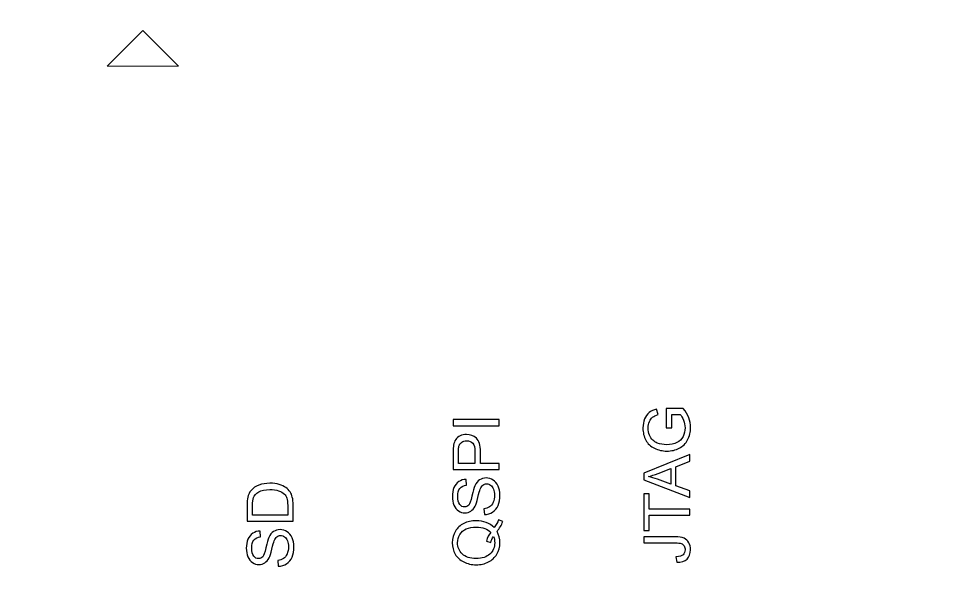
# Model space of a CAD drawing. Header units: millimetres. Extents: x -86 to 67, y -55 to 52.
# Drawn here: x -27.6 to -14.86, y 13.2 to 20.92 of the extents above; entities that cross this region are included whole.
import ezdxf

# ---------------------------------------------------------------- set-up
doc = ezdxf.new("R2010")
doc.units = ezdxf.units.MM
doc.header["$MEASUREMENT"] = 0
for name, color, linetype in [('BG_OUTLINE', 7, 'Continuous'), ('BG_SILKSCREEN_TOP', 7, 'Continuous'), ('PG_SILKSCREEN_TOP', 7, 'Continuous')]:
    doc.layers.add(name, color=color, linetype=linetype)

msp = doc.modelspace()

# ---------------------------------------------------------------- linework, layer by layer
at = {"layer": 'BG_OUTLINE', "color": 3, "lineweight": 9}
msp.add_open_spline([(-60.0926, 34.7331), (-60.0926, 34.7331), (63.7724, 34.7331), (63.7724, 34.7331), (63.7724, 34.7331), (64.585, 34.7336), (65.3646, 34.4113), (65.9396, 33.837), (65.9396, 33.837), (66.5146, 33.2627), (66.8379, 32.4797), (66.8384, 31.667), (66.8384, 31.667), (66.8384, 31.667), (66.8412, -52.28), (66.8412, -52.28), (66.8412, -52.28), (66.8412, -52.28), (66.8384, -52.1933), (66.8384, -52.1933), (66.8384, -52.1933), (66.8389, -53.006), (66.5166, -53.7856), (65.9424, -54.3606), (65.9424, -54.3606), (65.3681, -54.9356), (64.585, -55.2589), (63.7724, -55.2594), (63.7724, -55.2594), (63.7724, -55.2594), (-60.1869, -55.2594), (-60.1869, -55.2594), (-60.1869, -55.2594), (-60.1869, -55.2594), (-60.0853, -55.2518), (-60.0853, -55.2518), (-60.0853, -55.2518), (-60.8979, -55.2523), (-61.6775, -54.9299), (-62.2525, -54.3557), (-62.2525, -54.3557), (-62.8275, -53.7814), (-63.1508, -52.9984), (-63.1513, -52.1857), (-63.1513, -52.1857), (-63.1513, -52.1857), (-63.1587, 31.667), (-63.1587, 31.667), (-63.1587, 31.667), (-63.1592, 32.4797), (-62.8369, 33.2593), (-62.2626, 33.8343), (-62.2626, 33.8343), (-61.6883, 34.4093), (-60.9053, 34.7326), (-60.0926, 34.7331)], degree=3, knots=[0, 0, 0, 0, 0.0714286, 0.0714286, 0.0714286, 0.0714286, 0.1428571, 0.1428571, 0.1428571, 0.1428571, 0.2142857, 0.2142857, 0.2142857, 0.2142857, 0.2857143, 0.2857143, 0.2857143, 0.2857143, 0.3571429, 0.3571429, 0.3571429, 0.3571429, 0.4285714, 0.4285714, 0.4285714, 0.4285714, 0.5, 0.5, 0.5, 0.5, 0.5714286, 0.5714286, 0.5714286, 0.5714286, 0.6428571, 0.6428571, 0.6428571, 0.6428571, 0.7142857, 0.7142857, 0.7142857, 0.7142857, 0.7857143, 0.7857143, 0.7857143, 0.7857143, 0.8571429, 0.8571429, 0.8571429, 0.8571429, 0.9285714, 0.9285714, 0.9285714, 0.9285714, 1, 1, 1, 1], dxfattribs=at)
at = {"layer": 'BG_SILKSCREEN_TOP', "color": 2}
for points, knots in [([(-18.5621, 15.255), (-18.5621, 15.255), (-18.6366, 15.255), (-18.6366, 15.255), (-18.6366, 15.255), (-18.6366, 15.255), (-18.637, 15.5245), (-18.637, 15.5245), (-18.637, 15.5245), (-18.637, 15.5245), (-18.401, 15.5245), (-18.401, 15.5245), (-18.401, 15.5245), (-18.368, 15.4832), (-18.3432, 15.4405), (-18.3265, 15.3965), (-18.3265, 15.3965), (-18.3099, 15.3525), (-18.3016, 15.3073), (-18.3016, 15.2611), (-18.3016, 15.2611), (-18.3016, 15.1986), (-18.3149, 15.1417), (-18.3417, 15.0907), (-18.3417, 15.0907), (-18.3684, 15.0396), (-18.4072, 15.0011), (-18.4578, 14.975), (-18.4578, 14.975), (-18.5084, 14.9489), (-18.565, 14.9359), (-18.6276, 14.9359), (-18.6276, 14.9359), (-18.6895, 14.9359), (-18.7473, 14.9489), (-18.8009, 14.9748), (-18.8009, 14.9748), (-18.8547, 15.0006), (-18.8945, 15.038), (-18.9206, 15.0866), (-18.9206, 15.0866), (-18.9466, 15.1351), (-18.9596, 15.1912), (-18.9596, 15.2546), (-18.9596, 15.2546), (-18.9596, 15.3005), (-18.9522, 15.3421), (-18.9372, 15.3793), (-18.9372, 15.3793), (-18.9224, 15.4165), (-18.9017, 15.4457), (-18.875, 15.4667), (-18.875, 15.4667), (-18.8483, 15.4879), (-18.8136, 15.5039), (-18.7708, 15.515), (-18.7708, 15.515), (-18.7708, 15.515), (-18.7499, 15.439), (-18.7499, 15.439), (-18.7499, 15.439), (-18.7824, 15.4294), (-18.8079, 15.4176), (-18.8264, 15.4035), (-18.8264, 15.4035), (-18.8449, 15.3893), (-18.8597, 15.369), (-18.8708, 15.3426), (-18.8708, 15.3426), (-18.882, 15.3164), (-18.8876, 15.287), (-18.8876, 15.255), (-18.8876, 15.255), (-18.8876, 15.2165), (-18.8817, 15.1832), (-18.87, 15.1552), (-18.87, 15.1552), (-18.8582, 15.127), (-18.8428, 15.1045), (-18.8237, 15.0871), (-18.8237, 15.0871), (-18.8046, 15.07), (-18.7837, 15.0566), (-18.7608, 15.047), (-18.7608, 15.047), (-18.7215, 15.0308), (-18.6788, 15.0227), (-18.6327, 15.0227), (-18.6327, 15.0227), (-18.576, 15.0227), (-18.5286, 15.0325), (-18.4903, 15.052), (-18.4903, 15.052), (-18.4521, 15.0716), (-18.4238, 15.1), (-18.4053, 15.1374), (-18.4053, 15.1374), (-18.3868, 15.1747), (-18.3774, 15.2143), (-18.3774, 15.2562), (-18.3774, 15.2562), (-18.3774, 15.2928), (-18.3846, 15.3284), (-18.3986, 15.363), (-18.3986, 15.363), (-18.4126, 15.3978), (-18.4275, 15.4241), (-18.4435, 15.442), (-18.4435, 15.442), (-18.4435, 15.442), (-18.5621, 15.442), (-18.5621, 15.442), (-18.5621, 15.442), (-18.5621, 15.442), (-18.5621, 15.255), (-18.5621, 15.255)], [0, 0, 0, 0, 0.0344828, 0.0344828, 0.0344828, 0.0344828, 0.0689655, 0.0689655, 0.0689655, 0.0689655, 0.1034483, 0.1034483, 0.1034483, 0.1034483, 0.137931, 0.137931, 0.137931, 0.137931, 0.1724138, 0.1724138, 0.1724138, 0.1724138, 0.2068966, 0.2068966, 0.2068966, 0.2068966, 0.2413793, 0.2413793, 0.2413793, 0.2413793, 0.2758621, 0.2758621, 0.2758621, 0.2758621, 0.3103448, 0.3103448, 0.3103448, 0.3103448, 0.3448276, 0.3448276, 0.3448276, 0.3448276, 0.3793103, 0.3793103, 0.3793103, 0.3793103, 0.4137931, 0.4137931, 0.4137931, 0.4137931, 0.4482759, 0.4482759, 0.4482759, 0.4482759, 0.4827586, 0.4827586, 0.4827586, 0.4827586, 0.5172414, 0.5172414, 0.5172414, 0.5172414, 0.5517241, 0.5517241, 0.5517241, 0.5517241, 0.5862069, 0.5862069, 0.5862069, 0.5862069, 0.6206897, 0.6206897, 0.6206897, 0.6206897, 0.6551724, 0.6551724, 0.6551724, 0.6551724, 0.6896552, 0.6896552, 0.6896552, 0.6896552, 0.7241379, 0.7241379, 0.7241379, 0.7241379, 0.7586207, 0.7586207, 0.7586207, 0.7586207, 0.7931034, 0.7931034, 0.7931034, 0.7931034, 0.8275862, 0.8275862, 0.8275862, 0.8275862, 0.862069, 0.862069, 0.862069, 0.862069, 0.8965517, 0.8965517, 0.8965517, 0.8965517, 0.9310345, 0.9310345, 0.9310345, 0.9310345, 0.9655172, 0.9655172, 0.9655172, 0.9655172, 1, 1, 1, 1]), ([(-20.949, 15.2862), (-20.949, 15.2862), (-21.5854, 15.2862), (-21.5854, 15.2862), (-21.5854, 15.2862), (-21.5854, 15.2862), (-21.5854, 15.3703), (-21.5854, 15.3703), (-21.5854, 15.3703), (-21.5854, 15.3703), (-20.949, 15.3703), (-20.949, 15.3703), (-20.949, 15.3703), (-20.949, 15.3703), (-20.949, 15.2862), (-20.949, 15.2862)], [0, 0, 0, 0, 0.25, 0.25, 0.25, 0.25, 0.5, 0.5, 0.5, 0.5, 0.75, 0.75, 0.75, 0.75, 1, 1, 1, 1]), ([(-20.949, 14.6788), (-20.949, 14.6788), (-21.5854, 14.6788), (-21.5854, 14.6788), (-21.5854, 14.6788), (-21.5854, 14.6788), (-21.5854, 14.9188), (-21.5854, 14.9188), (-21.5854, 14.9188), (-21.5854, 14.9611), (-21.5833, 14.9934), (-21.5793, 15.0156), (-21.5793, 15.0156), (-21.5741, 15.0468), (-21.5642, 15.0731), (-21.5495, 15.0943), (-21.5495, 15.0943), (-21.535, 15.1153), (-21.5144, 15.1323), (-21.4882, 15.1452), (-21.4882, 15.1452), (-21.4618, 15.1581), (-21.4329, 15.1645), (-21.4014, 15.1645), (-21.4014, 15.1645), (-21.3473, 15.1645), (-21.3013, 15.1473), (-21.2639, 15.1129), (-21.2639, 15.1129), (-21.2265, 15.0784), (-21.2077, 15.0162), (-21.2077, 14.9262), (-21.2077, 14.9262), (-21.2077, 14.9262), (-21.2077, 14.763), (-21.2077, 14.763), (-21.2077, 14.763), (-21.2077, 14.763), (-20.949, 14.763), (-20.949, 14.763), (-20.949, 14.763), (-20.949, 14.763), (-20.949, 14.6788), (-20.949, 14.6788)], [0, 0, 0, 0, 0.0909091, 0.0909091, 0.0909091, 0.0909091, 0.1818182, 0.1818182, 0.1818182, 0.1818182, 0.2727273, 0.2727273, 0.2727273, 0.2727273, 0.3636364, 0.3636364, 0.3636364, 0.3636364, 0.4545455, 0.4545455, 0.4545455, 0.4545455, 0.5454545, 0.5454545, 0.5454545, 0.5454545, 0.6363636, 0.6363636, 0.6363636, 0.6363636, 0.7272727, 0.7272727, 0.7272727, 0.7272727, 0.8181818, 0.8181818, 0.8181818, 0.8181818, 0.9090909, 0.9090909, 0.9090909, 0.9090909, 1, 1, 1, 1]), ([(-21.2828, 14.763), (-21.2828, 14.763), (-21.2828, 14.9276), (-21.2828, 14.9276), (-21.2828, 14.9276), (-21.2828, 14.982), (-21.2929, 15.0206), (-21.3132, 15.0434), (-21.3132, 15.0434), (-21.3335, 15.0663), (-21.3619, 15.0777), (-21.3987, 15.0777), (-21.3987, 15.0777), (-21.4254, 15.0777), (-21.4482, 15.071), (-21.4671, 15.0575), (-21.4671, 15.0575), (-21.4861, 15.044), (-21.4986, 15.0264), (-21.5046, 15.0043), (-21.5046, 15.0043), (-21.5083, 14.9901), (-21.5103, 14.964), (-21.5103, 14.9258), (-21.5103, 14.9258), (-21.5103, 14.9258), (-21.5103, 14.763), (-21.5103, 14.763), (-21.5103, 14.763), (-21.5103, 14.763), (-21.2828, 14.763), (-21.2828, 14.763)], [0, 0, 0, 0, 0.125, 0.125, 0.125, 0.125, 0.25, 0.25, 0.25, 0.25, 0.375, 0.375, 0.375, 0.375, 0.5, 0.5, 0.5, 0.5, 0.625, 0.625, 0.625, 0.625, 0.75, 0.75, 0.75, 0.75, 0.875, 0.875, 0.875, 0.875, 1, 1, 1, 1]), ([(-18.3124, 14.2943), (-18.3124, 14.2943), (-18.9488, 14.5387), (-18.9488, 14.5387), (-18.9488, 14.5387), (-18.9488, 14.5387), (-18.9488, 14.6294), (-18.9488, 14.6294), (-18.9488, 14.6294), (-18.9488, 14.6294), (-18.3124, 14.8899), (-18.3124, 14.8899), (-18.3124, 14.8899), (-18.3124, 14.8899), (-18.3124, 14.7939), (-18.3124, 14.7939), (-18.3124, 14.7939), (-18.3124, 14.7939), (-18.5052, 14.7197), (-18.5052, 14.7197), (-18.5052, 14.7197), (-18.5052, 14.7197), (-18.5052, 14.4535), (-18.5052, 14.4535), (-18.5052, 14.4535), (-18.5052, 14.4535), (-18.3124, 14.3838), (-18.3124, 14.3838), (-18.3124, 14.3838), (-18.3124, 14.3838), (-18.3124, 14.2943), (-18.3124, 14.2943)], [0, 0, 0, 0, 0.125, 0.125, 0.125, 0.125, 0.25, 0.25, 0.25, 0.25, 0.375, 0.375, 0.375, 0.375, 0.5, 0.5, 0.5, 0.5, 0.625, 0.625, 0.625, 0.625, 0.75, 0.75, 0.75, 0.75, 0.875, 0.875, 0.875, 0.875, 1, 1, 1, 1]), ([(-18.5738, 14.4778), (-18.5738, 14.4778), (-18.5738, 14.6937), (-18.5738, 14.6937), (-18.5738, 14.6937), (-18.5738, 14.6937), (-18.7499, 14.6272), (-18.7499, 14.6272), (-18.7499, 14.6272), (-18.8034, 14.607), (-18.8474, 14.5919), (-18.882, 14.5822), (-18.882, 14.5822), (-18.8411, 14.574), (-18.8006, 14.5626), (-18.7603, 14.5478), (-18.7603, 14.5478), (-18.7603, 14.5478), (-18.5738, 14.4778), (-18.5738, 14.4778)], [0, 0, 0, 0, 0.2, 0.2, 0.2, 0.2, 0.4, 0.4, 0.4, 0.4, 0.6, 0.6, 0.6, 0.6, 0.8, 0.8, 0.8, 0.8, 1, 1, 1, 1]), ([(-21.1535, 14.0572), (-21.1535, 14.0572), (-21.1604, 14.1366), (-21.1604, 14.1366), (-21.1604, 14.1366), (-21.1286, 14.1403), (-21.1025, 14.1491), (-21.0821, 14.1628), (-21.0821, 14.1628), (-21.0616, 14.1766), (-21.0452, 14.198), (-21.0326, 14.2269), (-21.0326, 14.2269), (-21.02, 14.2557), (-21.0137, 14.2883), (-21.0137, 14.3245), (-21.0137, 14.3245), (-21.0137, 14.3566), (-21.0185, 14.3849), (-21.028, 14.4095), (-21.028, 14.4095), (-21.0376, 14.4341), (-21.0506, 14.4525), (-21.0672, 14.4645), (-21.0672, 14.4645), (-21.084, 14.4765), (-21.1021, 14.4826), (-21.1218, 14.4826), (-21.1218, 14.4826), (-21.1418, 14.4826), (-21.1591, 14.4768), (-21.1741, 14.4651), (-21.1741, 14.4651), (-21.189, 14.4536), (-21.2015, 14.4344), (-21.2116, 14.4079), (-21.2116, 14.4079), (-21.2182, 14.3907), (-21.2286, 14.3531), (-21.2427, 14.2946), (-21.2427, 14.2946), (-21.2567, 14.2362), (-21.2699, 14.1951), (-21.2824, 14.1717), (-21.2824, 14.1717), (-21.2982, 14.1414), (-21.3181, 14.1187), (-21.3416, 14.1037), (-21.3416, 14.1037), (-21.3652, 14.0889), (-21.3916, 14.0815), (-21.4209, 14.0815), (-21.4209, 14.0815), (-21.4529, 14.0815), (-21.483, 14.0905), (-21.5108, 14.1088), (-21.5108, 14.1088), (-21.5389, 14.127), (-21.56, 14.1537), (-21.5746, 14.1886), (-21.5746, 14.1886), (-21.5889, 14.2237), (-21.5962, 14.2626), (-21.5962, 14.3054), (-21.5962, 14.3054), (-21.5962, 14.3526), (-21.5886, 14.3941), (-21.5734, 14.4303), (-21.5734, 14.4303), (-21.5583, 14.4663), (-21.5359, 14.494), (-21.5064, 14.5134), (-21.5064, 14.5134), (-21.4769, 14.5327), (-21.4434, 14.5432), (-21.4061, 14.5447), (-21.4061, 14.5447), (-21.4061, 14.5447), (-21.4, 14.4639), (-21.4, 14.4639), (-21.4, 14.4639), (-21.4402, 14.4595), (-21.4707, 14.4448), (-21.4911, 14.4198), (-21.4911, 14.4198), (-21.5117, 14.3947), (-21.522, 14.3578), (-21.522, 14.3089), (-21.522, 14.3089), (-21.522, 14.258), (-21.5126, 14.2209), (-21.494, 14.1975), (-21.494, 14.1975), (-21.4753, 14.1743), (-21.4528, 14.1626), (-21.4265, 14.1626), (-21.4265, 14.1626), (-21.4036, 14.1626), (-21.3848, 14.1708), (-21.3701, 14.1873), (-21.3701, 14.1873), (-21.3553, 14.2036), (-21.3402, 14.2458), (-21.3248, 14.3143), (-21.3248, 14.3143), (-21.3092, 14.3827), (-21.2957, 14.4297), (-21.2842, 14.4552), (-21.2842, 14.4552), (-21.267, 14.4922), (-21.2453, 14.5196), (-21.2193, 14.5373), (-21.2193, 14.5373), (-21.193, 14.5549), (-21.1628, 14.5636), (-21.1287, 14.5636), (-21.1287, 14.5636), (-21.0948, 14.5636), (-21.0629, 14.554), (-21.033, 14.5346), (-21.033, 14.5346), (-21.0031, 14.5152), (-20.9798, 14.4873), (-20.9631, 14.451), (-20.9631, 14.451), (-20.9465, 14.4147), (-20.9382, 14.3738), (-20.9382, 14.3285), (-20.9382, 14.3285), (-20.9382, 14.2709), (-20.9465, 14.2226), (-20.9634, 14.1837), (-20.9634, 14.1837), (-20.9801, 14.1448), (-21.0053, 14.1142), (-21.0391, 14.092), (-21.0391, 14.092), (-21.0727, 14.0699), (-21.1109, 14.0582), (-21.1535, 14.0572)], [0, 0, 0, 0, 0.0285714, 0.0285714, 0.0285714, 0.0285714, 0.0571429, 0.0571429, 0.0571429, 0.0571429, 0.0857143, 0.0857143, 0.0857143, 0.0857143, 0.1142857, 0.1142857, 0.1142857, 0.1142857, 0.1428571, 0.1428571, 0.1428571, 0.1428571, 0.1714286, 0.1714286, 0.1714286, 0.1714286, 0.2, 0.2, 0.2, 0.2, 0.2285714, 0.2285714, 0.2285714, 0.2285714, 0.2571429, 0.2571429, 0.2571429, 0.2571429, 0.2857143, 0.2857143, 0.2857143, 0.2857143, 0.3142857, 0.3142857, 0.3142857, 0.3142857, 0.3428571, 0.3428571, 0.3428571, 0.3428571, 0.3714286, 0.3714286, 0.3714286, 0.3714286, 0.4, 0.4, 0.4, 0.4, 0.4285714, 0.4285714, 0.4285714, 0.4285714, 0.4571429, 0.4571429, 0.4571429, 0.4571429, 0.4857143, 0.4857143, 0.4857143, 0.4857143, 0.5142857, 0.5142857, 0.5142857, 0.5142857, 0.5428571, 0.5428571, 0.5428571, 0.5428571, 0.5714286, 0.5714286, 0.5714286, 0.5714286, 0.6, 0.6, 0.6, 0.6, 0.6285714, 0.6285714, 0.6285714, 0.6285714, 0.6571429, 0.6571429, 0.6571429, 0.6571429, 0.6857143, 0.6857143, 0.6857143, 0.6857143, 0.7142857, 0.7142857, 0.7142857, 0.7142857, 0.7428571, 0.7428571, 0.7428571, 0.7428571, 0.7714286, 0.7714286, 0.7714286, 0.7714286, 0.8, 0.8, 0.8, 0.8, 0.8285714, 0.8285714, 0.8285714, 0.8285714, 0.8571429, 0.8571429, 0.8571429, 0.8571429, 0.8857143, 0.8857143, 0.8857143, 0.8857143, 0.9142857, 0.9142857, 0.9142857, 0.9142857, 0.9428571, 0.9428571, 0.9428571, 0.9428571, 0.9714286, 0.9714286, 0.9714286, 0.9714286, 1, 1, 1, 1]), ([(-23.7988, 13.9645), (-23.7988, 13.9645), (-24.4352, 13.9645), (-24.4352, 13.9645), (-24.4352, 13.9645), (-24.4352, 13.9645), (-24.4352, 14.1836), (-24.4352, 14.1836), (-24.4352, 14.1836), (-24.4352, 14.2331), (-24.4321, 14.2709), (-24.426, 14.297), (-24.426, 14.297), (-24.4177, 14.3334), (-24.4024, 14.3646), (-24.3805, 14.3903), (-24.3805, 14.3903), (-24.3521, 14.4238), (-24.3159, 14.449), (-24.2717, 14.4656), (-24.2717, 14.4656), (-24.2276, 14.4823), (-24.1772, 14.4906), (-24.1205, 14.4906), (-24.1205, 14.4906), (-24.0722, 14.4906), (-24.0293, 14.485), (-23.992, 14.4736), (-23.992, 14.4736), (-23.9547, 14.4623), (-23.9237, 14.448), (-23.8993, 14.4302), (-23.8993, 14.4302), (-23.8748, 14.4126), (-23.8555, 14.3933), (-23.8416, 14.3723), (-23.8416, 14.3723), (-23.8275, 14.3514), (-23.8169, 14.326), (-23.8096, 14.2964), (-23.8096, 14.2964), (-23.8024, 14.2666), (-23.7988, 14.2325), (-23.7988, 14.1942), (-23.7988, 14.1942), (-23.7988, 14.1942), (-23.7988, 13.9645), (-23.7988, 13.9645)], [0, 0, 0, 0, 0.0833333, 0.0833333, 0.0833333, 0.0833333, 0.1666667, 0.1666667, 0.1666667, 0.1666667, 0.25, 0.25, 0.25, 0.25, 0.3333333, 0.3333333, 0.3333333, 0.3333333, 0.4166667, 0.4166667, 0.4166667, 0.4166667, 0.5, 0.5, 0.5, 0.5, 0.5833333, 0.5833333, 0.5833333, 0.5833333, 0.6666667, 0.6666667, 0.6666667, 0.6666667, 0.75, 0.75, 0.75, 0.75, 0.8333333, 0.8333333, 0.8333333, 0.8333333, 0.9166667, 0.9166667, 0.9166667, 0.9166667, 1, 1, 1, 1]), ([(-23.8739, 14.0487), (-23.8739, 14.0487), (-23.8739, 14.1845), (-23.8739, 14.1845), (-23.8739, 14.1845), (-23.8739, 14.2265), (-23.8778, 14.2595), (-23.8856, 14.2834), (-23.8856, 14.2834), (-23.8935, 14.3072), (-23.9044, 14.3262), (-23.9187, 14.3404), (-23.9187, 14.3404), (-23.9385, 14.3604), (-23.9655, 14.376), (-23.9991, 14.3871), (-23.9991, 14.3871), (-24.0329, 14.3982), (-24.0736, 14.4038), (-24.1218, 14.4038), (-24.1218, 14.4038), (-24.1883, 14.4038), (-24.2394, 14.3929), (-24.2752, 14.3711), (-24.2752, 14.3711), (-24.311, 14.3491), (-24.3349, 14.3226), (-24.347, 14.2914), (-24.347, 14.2914), (-24.3558, 14.2688), (-24.3601, 14.2324), (-24.3601, 14.1825), (-24.3601, 14.1825), (-24.3601, 14.1825), (-24.3601, 14.0487), (-24.3601, 14.0487), (-24.3601, 14.0487), (-24.3601, 14.0487), (-23.8739, 14.0487), (-23.8739, 14.0487)], [0, 0, 0, 0, 0.1, 0.1, 0.1, 0.1, 0.2, 0.2, 0.2, 0.2, 0.3, 0.3, 0.3, 0.3, 0.4, 0.4, 0.4, 0.4, 0.5, 0.5, 0.5, 0.5, 0.6, 0.6, 0.6, 0.6, 0.7, 0.7, 0.7, 0.7, 0.8, 0.8, 0.8, 0.8, 0.9, 0.9, 0.9, 0.9, 1, 1, 1, 1]), ([(-18.3124, 14.049), (-18.3124, 14.049), (-18.8737, 14.049), (-18.8737, 14.049), (-18.8737, 14.049), (-18.8737, 14.049), (-18.8737, 13.8394), (-18.8737, 13.8394), (-18.8737, 13.8394), (-18.8737, 13.8394), (-18.9488, 13.8394), (-18.9488, 13.8394), (-18.9488, 13.8394), (-18.9488, 13.8394), (-18.9488, 14.3438), (-18.9488, 14.3438), (-18.9488, 14.3438), (-18.9488, 14.3438), (-18.8737, 14.3438), (-18.8737, 14.3438), (-18.8737, 14.3438), (-18.8737, 14.3438), (-18.8737, 14.1332), (-18.8737, 14.1332), (-18.8737, 14.1332), (-18.8737, 14.1332), (-18.3124, 14.1332), (-18.3124, 14.1332), (-18.3124, 14.1332), (-18.3124, 14.1332), (-18.3124, 14.049), (-18.3124, 14.049)], [0, 0, 0, 0, 0.125, 0.125, 0.125, 0.125, 0.25, 0.25, 0.25, 0.25, 0.375, 0.375, 0.375, 0.375, 0.5, 0.5, 0.5, 0.5, 0.625, 0.625, 0.625, 0.625, 0.75, 0.75, 0.75, 0.75, 0.875, 0.875, 0.875, 0.875, 1, 1, 1, 1]), ([(-21.0172, 13.8766), (-20.9902, 13.9156), (-20.9706, 13.9517), (-20.9582, 13.9846), (-20.9582, 13.9846), (-20.9582, 13.9846), (-20.8995, 13.9599), (-20.8995, 13.9599), (-20.8995, 13.9599), (-20.916, 13.9142), (-20.942, 13.8686), (-20.9776, 13.8231), (-20.9776, 13.8231), (-20.9514, 13.776), (-20.9382, 13.724), (-20.9382, 13.6669), (-20.9382, 13.6669), (-20.9382, 13.6093), (-20.9521, 13.5571), (-20.9798, 13.5102), (-20.9798, 13.5102), (-21.0077, 13.4633), (-21.0466, 13.4272), (-21.097, 13.4019), (-21.097, 13.4019), (-21.1474, 13.3765), (-21.2041, 13.3639), (-21.2671, 13.3639), (-21.2671, 13.3639), (-21.3299, 13.3639), (-21.3871, 13.3767), (-21.4387, 13.4022), (-21.4387, 13.4022), (-21.4901, 13.4276), (-21.5294, 13.4638), (-21.5563, 13.5109), (-21.5563, 13.5109), (-21.5832, 13.5579), (-21.5966, 13.6105), (-21.5966, 13.6686), (-21.5966, 13.6686), (-21.5966, 13.7274), (-21.5827, 13.7803), (-21.5547, 13.8275), (-21.5547, 13.8275), (-21.5269, 13.8747), (-21.4877, 13.9107), (-21.4375, 13.9354), (-21.4375, 13.9354), (-21.3873, 13.9601), (-21.3307, 13.9724), (-21.2676, 13.9724), (-21.2676, 13.9724), (-21.2153, 13.9724), (-21.1681, 13.9646), (-21.1264, 13.9486), (-21.1264, 13.9486), (-21.0846, 13.9327), (-21.0481, 13.9087), (-21.0172, 13.8766)], [0, 0, 0, 0, 0.0666667, 0.0666667, 0.0666667, 0.0666667, 0.1333333, 0.1333333, 0.1333333, 0.1333333, 0.2, 0.2, 0.2, 0.2, 0.2666667, 0.2666667, 0.2666667, 0.2666667, 0.3333333, 0.3333333, 0.3333333, 0.3333333, 0.4, 0.4, 0.4, 0.4, 0.4666667, 0.4666667, 0.4666667, 0.4666667, 0.5333333, 0.5333333, 0.5333333, 0.5333333, 0.6, 0.6, 0.6, 0.6, 0.6666667, 0.6666667, 0.6666667, 0.6666667, 0.7333333, 0.7333333, 0.7333333, 0.7333333, 0.8, 0.8, 0.8, 0.8, 0.8666667, 0.8666667, 0.8666667, 0.8666667, 0.9333333, 0.9333333, 0.9333333, 0.9333333, 1, 1, 1, 1]), ([(-24.0033, 13.3429), (-24.0033, 13.3429), (-24.0102, 13.4223), (-24.0102, 13.4223), (-24.0102, 13.4223), (-23.9784, 13.426), (-23.9523, 13.4348), (-23.9319, 13.4485), (-23.9319, 13.4485), (-23.9114, 13.4623), (-23.895, 13.4837), (-23.8824, 13.5126), (-23.8824, 13.5126), (-23.8698, 13.5414), (-23.8635, 13.574), (-23.8635, 13.6102), (-23.8635, 13.6102), (-23.8635, 13.6423), (-23.8683, 13.6706), (-23.8778, 13.6952), (-23.8778, 13.6952), (-23.8874, 13.7198), (-23.9004, 13.7382), (-23.917, 13.7502), (-23.917, 13.7502), (-23.9338, 13.7622), (-23.9519, 13.7683), (-23.9716, 13.7683), (-23.9716, 13.7683), (-23.9916, 13.7683), (-24.0089, 13.7625), (-24.0239, 13.7508), (-24.0239, 13.7508), (-24.0388, 13.7393), (-24.0513, 13.7201), (-24.0614, 13.6936), (-24.0614, 13.6936), (-24.068, 13.6764), (-24.0784, 13.6388), (-24.0925, 13.5803), (-24.0925, 13.5803), (-24.1065, 13.5219), (-24.1197, 13.4808), (-24.1322, 13.4574), (-24.1322, 13.4574), (-24.148, 13.4271), (-24.1679, 13.4044), (-24.1914, 13.3894), (-24.1914, 13.3894), (-24.215, 13.3746), (-24.2414, 13.3672), (-24.2707, 13.3672), (-24.2707, 13.3672), (-24.3027, 13.3672), (-24.3328, 13.3762), (-24.3606, 13.3945), (-24.3606, 13.3945), (-24.3887, 13.4127), (-24.4098, 13.4394), (-24.4244, 13.4743), (-24.4244, 13.4743), (-24.4387, 13.5094), (-24.446, 13.5483), (-24.446, 13.5911), (-24.446, 13.5911), (-24.446, 13.6383), (-24.4384, 13.6798), (-24.4232, 13.716), (-24.4232, 13.716), (-24.4081, 13.752), (-24.3857, 13.7797), (-24.3562, 13.7991), (-24.3562, 13.7991), (-24.3267, 13.8184), (-24.2932, 13.8289), (-24.2559, 13.8304), (-24.2559, 13.8304), (-24.2559, 13.8304), (-24.2498, 13.7496), (-24.2498, 13.7496), (-24.2498, 13.7496), (-24.29, 13.7452), (-24.3205, 13.7305), (-24.3409, 13.7055), (-24.3409, 13.7055), (-24.3615, 13.6804), (-24.3718, 13.6435), (-24.3718, 13.5946), (-24.3718, 13.5946), (-24.3718, 13.5437), (-24.3624, 13.5066), (-24.3438, 13.4832), (-24.3438, 13.4832), (-24.3251, 13.46), (-24.3026, 13.4483), (-24.2763, 13.4483), (-24.2763, 13.4483), (-24.2534, 13.4483), (-24.2346, 13.4565), (-24.2199, 13.473), (-24.2199, 13.473), (-24.2051, 13.4893), (-24.19, 13.5315), (-24.1746, 13.6), (-24.1746, 13.6), (-24.159, 13.6684), (-24.1455, 13.7154), (-24.134, 13.7409), (-24.134, 13.7409), (-24.1168, 13.7779), (-24.0951, 13.8053), (-24.0691, 13.823), (-24.0691, 13.823), (-24.0428, 13.8406), (-24.0126, 13.8493), (-23.9785, 13.8493), (-23.9785, 13.8493), (-23.9446, 13.8493), (-23.9127, 13.8397), (-23.8828, 13.8203), (-23.8828, 13.8203), (-23.8529, 13.8009), (-23.8296, 13.773), (-23.8129, 13.7367), (-23.8129, 13.7367), (-23.7963, 13.7004), (-23.788, 13.6595), (-23.788, 13.6142), (-23.788, 13.6142), (-23.788, 13.5566), (-23.7963, 13.5083), (-23.8132, 13.4694), (-23.8132, 13.4694), (-23.8299, 13.4305), (-23.8551, 13.3999), (-23.8889, 13.3777), (-23.8889, 13.3777), (-23.9225, 13.3556), (-23.9607, 13.3439), (-24.0033, 13.3429)], [0, 0, 0, 0, 0.0285714, 0.0285714, 0.0285714, 0.0285714, 0.0571429, 0.0571429, 0.0571429, 0.0571429, 0.0857143, 0.0857143, 0.0857143, 0.0857143, 0.1142857, 0.1142857, 0.1142857, 0.1142857, 0.1428571, 0.1428571, 0.1428571, 0.1428571, 0.1714286, 0.1714286, 0.1714286, 0.1714286, 0.2, 0.2, 0.2, 0.2, 0.2285714, 0.2285714, 0.2285714, 0.2285714, 0.2571429, 0.2571429, 0.2571429, 0.2571429, 0.2857143, 0.2857143, 0.2857143, 0.2857143, 0.3142857, 0.3142857, 0.3142857, 0.3142857, 0.3428571, 0.3428571, 0.3428571, 0.3428571, 0.3714286, 0.3714286, 0.3714286, 0.3714286, 0.4, 0.4, 0.4, 0.4, 0.4285714, 0.4285714, 0.4285714, 0.4285714, 0.4571429, 0.4571429, 0.4571429, 0.4571429, 0.4857143, 0.4857143, 0.4857143, 0.4857143, 0.5142857, 0.5142857, 0.5142857, 0.5142857, 0.5428571, 0.5428571, 0.5428571, 0.5428571, 0.5714286, 0.5714286, 0.5714286, 0.5714286, 0.6, 0.6, 0.6, 0.6, 0.6285714, 0.6285714, 0.6285714, 0.6285714, 0.6571429, 0.6571429, 0.6571429, 0.6571429, 0.6857143, 0.6857143, 0.6857143, 0.6857143, 0.7142857, 0.7142857, 0.7142857, 0.7142857, 0.7428571, 0.7428571, 0.7428571, 0.7428571, 0.7714286, 0.7714286, 0.7714286, 0.7714286, 0.8, 0.8, 0.8, 0.8, 0.8285714, 0.8285714, 0.8285714, 0.8285714, 0.8571429, 0.8571429, 0.8571429, 0.8571429, 0.8857143, 0.8857143, 0.8857143, 0.8857143, 0.9142857, 0.9142857, 0.9142857, 0.9142857, 0.9428571, 0.9428571, 0.9428571, 0.9428571, 0.9714286, 0.9714286, 0.9714286, 0.9714286, 1, 1, 1, 1]), ([(-21.1249, 13.6912), (-21.1112, 13.7398), (-21.0909, 13.7798), (-21.064, 13.8114), (-21.064, 13.8114), (-21.1092, 13.8609), (-21.177, 13.8856), (-21.2676, 13.8856), (-21.2676, 13.8856), (-21.3191, 13.8856), (-21.3642, 13.8769), (-21.4027, 13.8594), (-21.4027, 13.8594), (-21.4411, 13.8419), (-21.471, 13.8163), (-21.4923, 13.7826), (-21.4923, 13.7826), (-21.5135, 13.7489), (-21.5242, 13.7111), (-21.5242, 13.669), (-21.5242, 13.669), (-21.5242, 13.6063), (-21.5027, 13.5542), (-21.4597, 13.5128), (-21.4597, 13.5128), (-21.4168, 13.4713), (-21.3526, 13.4508), (-21.2671, 13.4508), (-21.2671, 13.4508), (-21.1844, 13.4508), (-21.1209, 13.4712), (-21.0766, 13.5121), (-21.0766, 13.5121), (-21.0324, 13.5531), (-21.0102, 13.6054), (-21.0102, 13.669), (-21.0102, 13.669), (-21.0102, 13.6992), (-21.0158, 13.7275), (-21.0271, 13.7542), (-21.0271, 13.7542), (-21.0443, 13.7278), (-21.0564, 13.7), (-21.0635, 13.6708), (-21.0635, 13.6708), (-21.0635, 13.6708), (-21.1249, 13.6912), (-21.1249, 13.6912)], [0, 0, 0, 0, 0.0833333, 0.0833333, 0.0833333, 0.0833333, 0.1666667, 0.1666667, 0.1666667, 0.1666667, 0.25, 0.25, 0.25, 0.25, 0.3333333, 0.3333333, 0.3333333, 0.3333333, 0.4166667, 0.4166667, 0.4166667, 0.4166667, 0.5, 0.5, 0.5, 0.5, 0.5833333, 0.5833333, 0.5833333, 0.5833333, 0.6666667, 0.6666667, 0.6666667, 0.6666667, 0.75, 0.75, 0.75, 0.75, 0.8333333, 0.8333333, 0.8333333, 0.8333333, 0.9166667, 0.9166667, 0.9166667, 0.9166667, 1, 1, 1, 1]), ([(-18.493, 13.3996), (-18.493, 13.3996), (-18.5034, 13.4756), (-18.5034, 13.4756), (-18.5034, 13.4756), (-18.4548, 13.4776), (-18.4215, 13.4868), (-18.4035, 13.5029), (-18.4035, 13.5029), (-18.3856, 13.5192), (-18.3767, 13.5416), (-18.3767, 13.5702), (-18.3767, 13.5702), (-18.3767, 13.5914), (-18.3814, 13.6096), (-18.3912, 13.6248), (-18.3912, 13.6248), (-18.4009, 13.6403), (-18.414, 13.6508), (-18.4306, 13.6566), (-18.4306, 13.6566), (-18.4474, 13.6623), (-18.4739, 13.6653), (-18.5104, 13.6653), (-18.5104, 13.6653), (-18.5104, 13.6653), (-18.9488, 13.6653), (-18.9488, 13.6653), (-18.9488, 13.6653), (-18.9488, 13.6653), (-18.9488, 13.7495), (-18.9488, 13.7495), (-18.9488, 13.7495), (-18.9488, 13.7495), (-18.5151, 13.7495), (-18.5151, 13.7495), (-18.5151, 13.7495), (-18.4619, 13.7495), (-18.4206, 13.7431), (-18.3914, 13.7302), (-18.3914, 13.7302), (-18.3622, 13.7173), (-18.34, 13.6969), (-18.3245, 13.669), (-18.3245, 13.669), (-18.3093, 13.641), (-18.3016, 13.6083), (-18.3016, 13.5706), (-18.3016, 13.5706), (-18.3016, 13.5148), (-18.3176, 13.4721), (-18.3497, 13.4423), (-18.3497, 13.4423), (-18.3819, 13.4127), (-18.4296, 13.3984), (-18.493, 13.3996)], [0, 0, 0, 0, 0.0714286, 0.0714286, 0.0714286, 0.0714286, 0.1428571, 0.1428571, 0.1428571, 0.1428571, 0.2142857, 0.2142857, 0.2142857, 0.2142857, 0.2857143, 0.2857143, 0.2857143, 0.2857143, 0.3571429, 0.3571429, 0.3571429, 0.3571429, 0.4285714, 0.4285714, 0.4285714, 0.4285714, 0.5, 0.5, 0.5, 0.5, 0.5714286, 0.5714286, 0.5714286, 0.5714286, 0.6428571, 0.6428571, 0.6428571, 0.6428571, 0.7142857, 0.7142857, 0.7142857, 0.7142857, 0.7857143, 0.7857143, 0.7857143, 0.7857143, 0.8571429, 0.8571429, 0.8571429, 0.8571429, 0.9285714, 0.9285714, 0.9285714, 0.9285714, 1, 1, 1, 1])]:
    msp.add_open_spline(points, degree=3, knots=knots, dxfattribs=at)
at = {"layer": 'PG_SILKSCREEN_TOP', "color": 6, "lineweight": 9}
msp.add_open_spline([(-25.8781, 20.7494), (-25.8781, 20.7494), (-26.3719, 20.2556), (-26.3719, 20.2556), (-26.3719, 20.2556), (-26.3719, 20.2556), (-25.3843, 20.2556), (-25.3843, 20.2556), (-25.3843, 20.2556), (-25.3843, 20.2556), (-25.8781, 20.7494), (-25.8781, 20.7494)], degree=3, knots=[0, 0, 0, 0, 0.3333333, 0.3333333, 0.3333333, 0.3333333, 0.6666667, 0.6666667, 0.6666667, 0.6666667, 1, 1, 1, 1], dxfattribs=at)

doc.saveas('drawing.dxf')
